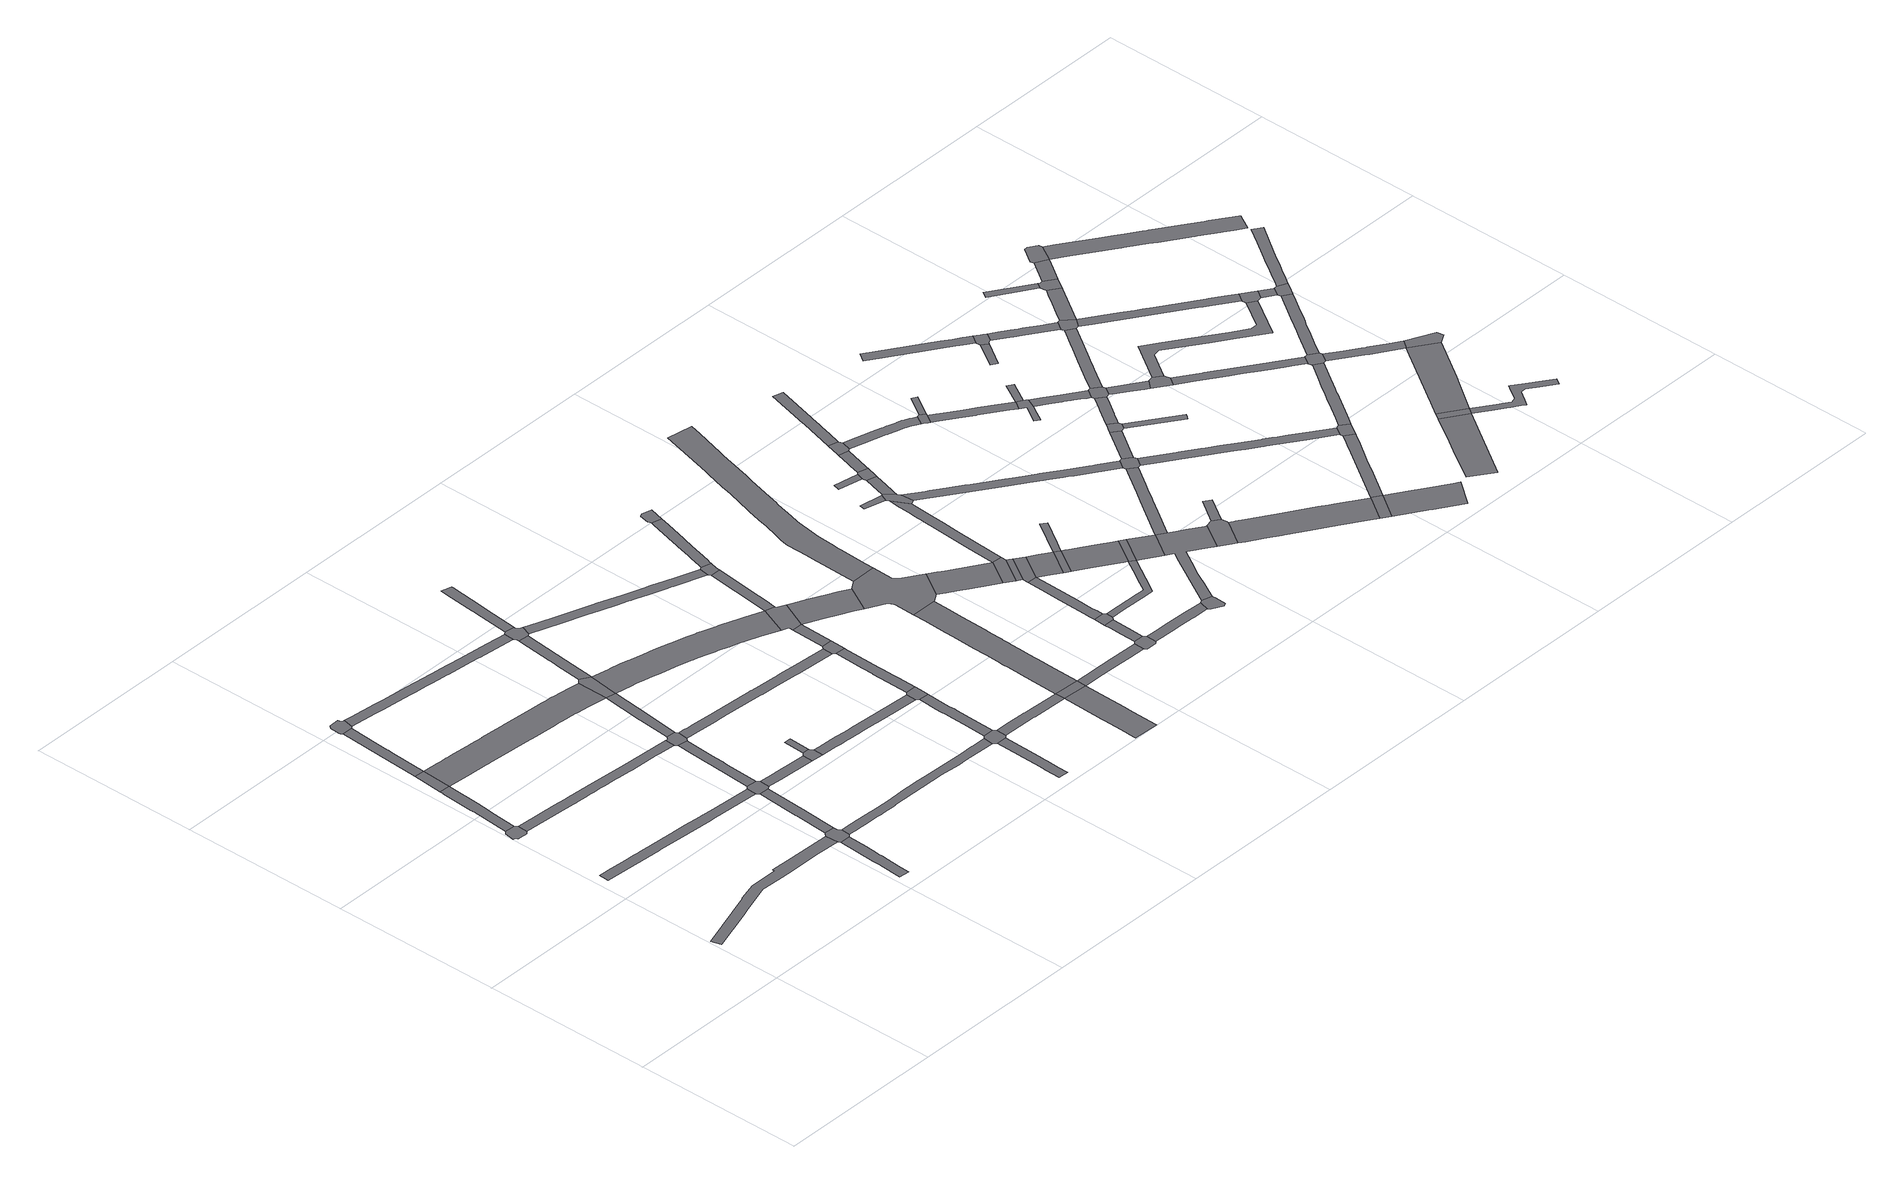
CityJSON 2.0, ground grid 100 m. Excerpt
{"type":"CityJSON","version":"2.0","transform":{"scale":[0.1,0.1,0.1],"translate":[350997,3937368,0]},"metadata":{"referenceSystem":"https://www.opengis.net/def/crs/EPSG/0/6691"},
"CityObjects":{
"road1":{"type":"Road","geometry":[{"type":"MultiSurface","lod":"1","boundaries":[[[0,1,2,3,4,5,6,7,8,9]]]}]},
"road2":{"type":"Road","attributes":{"RoadStructureAttribute.sectionType":"1"},"geometry":[{"type":"MultiSurface","lod":"1","boundaries":[[[10,11,12,13,14,15,16,17,18,19,20,21,22,23,24,25,26,27,28,29,30,31,32,33]]]}]},
"road3":{"type":"Road","attributes":{"RoadStructureAttribute.sectionType":"1"},"geometry":[{"type":"MultiSurface","lod":"1","boundaries":[[[34,35,36,37,38,39,40,41,42,43,44,0,9]]]}]},
"road4":{"type":"Road","geometry":[{"type":"MultiSurface","lod":"1","boundaries":[[[38,37,45,46]]]}]},
"road5":{"type":"Road","attributes":{"RoadStructureAttribute.sectionType":"1"},"geometry":[{"type":"MultiSurface","lod":"1","boundaries":[[[47,48,49,50,51,52,53,54,55,56,57,58,59,60,61,62,63,64,65,66,67,68,69,70,71,72,73]]]}]},
"road6":{"type":"Road","attributes":{"RoadStructureAttribute.sectionType":"1"},"geometry":[{"type":"MultiSurface","lod":"1","boundaries":[[[74,75,76,77,78,79,80,46,45]]]}]},
"road7":{"type":"Road","geometry":[{"type":"MultiSurface","lod":"1","boundaries":[[[81,82,83,84,79,78,85,86,87,88,89]]]}]},
"road8":{"type":"Road","attributes":{"RoadStructureAttribute.sectionType":"1"},"geometry":[{"type":"MultiSurface","lod":"1","boundaries":[[[90,91,92,93,94,95,8,7,96,97,98,99,100,101,102,103,104,105,106,107,108,109,110,111,112,113]]]}]},
"road9":{"type":"Road","attributes":{"RoadStructureAttribute.sectionType":"1"},"geometry":[{"type":"MultiSurface","lod":"1","boundaries":[[[114,115,116,117,118,119,120,121,122,123,124,125,126,127,128]]]}]},
"road10":{"type":"Road","geometry":[{"type":"MultiSurface","lod":"1","boundaries":[[[32,128,127,129,130,131,132,133,33]]]}]},
"road11":{"type":"Road","attributes":{"RoadStructureAttribute.sectionType":"1"},"geometry":[{"type":"MultiSurface","lod":"1","boundaries":[[[132,134,135,136,137,138,139,140,141,142,133]]]}]},
"road12":{"type":"Road","geometry":[{"type":"MultiSurface","lod":"1","boundaries":[[[72,139,138,143,144,145,146,73]]]}]},
"road13":{"type":"Road","attributes":{"RoadStructureAttribute.sectionType":"1"},"geometry":[{"type":"MultiSurface","lod":"1","boundaries":[[[147,148,149,150,146,145,151,152,153,154,155,156,157,158,159,160]]]}]},
"road14":{"type":"Road","attributes":{"RoadStructureAttribute.sectionType":"1"},"geometry":[{"type":"MultiSurface","lod":"1","boundaries":[[[161,162,163,164,165,166,167,168,169,170,171,86,85,172,173,174,175,176,177,178,179,180,181,182,183,184,185,186]]]}]},
"road15":{"type":"Road","attributes":{"RoadStructureAttribute.sectionType":"1"},"geometry":[{"type":"MultiSurface","lod":"1","boundaries":[[[143,187,188,189,190,191,192,193,144]]]}]},
"road16":{"type":"Road","geometry":[{"type":"MultiSurface","lod":"1","boundaries":[[[112,194,160,159,195,196,197,198,199,113]]]}]},
"road17":{"type":"Road","attributes":{"RoadStructureAttribute.sectionType":"1"},"geometry":[{"type":"MultiSurface","lod":"1","boundaries":[[[37,200,201,202,203,204,205,206,207,208,209,210,211,212,213,214,215,216,217,218,198,197,219,220,221,222,223,224,225,226,227,228,229,230,231,232,233,234,235,236,237,238,239,240,241,242,243,244,245,246,247,248,249,250,251,252,253,254,255,256,257,258,259,260,261,262,263,264,265,266,267,221,216,268,269,270,271,272,273,274,275,276,277,278,279,280,281,282,283,284,285,286,287,288,289,290,291,45]]]}]},
"road18":{"type":"Road","attributes":{"RoadStructureAttribute.sectionType":"1"},"geometry":[{"type":"MultiSurface","lod":"1","boundaries":[[[129,292,293,294,295,296,297,298,299,300,301,302,303,304,305,306,307,308,309,310,311,312,313,314,315,316,317,318,319,320,321,322,323,324,325,130]]]}]},
"road19":{"type":"Road","geometry":[{"type":"MultiSurface","lod":"1","boundaries":[[[190,189,326,327,328,329,330]]]}]},
"road20":{"type":"Road","geometry":[{"type":"MultiSurface","lod":"1","boundaries":[[[329,331,332,330]]]}]},
"road21":{"type":"Road","geometry":[{"type":"MultiSurface","lod":"1","boundaries":[[[221,267,333,268,216]]]}]},
"road22":{"type":"Road","attributes":{"RoadStructureAttribute.sectionType":"1"},"geometry":[{"type":"MultiSurface","lod":"1","boundaries":[[[267,334,335,336,337,338,339,340,341,342,343,333]]]}]},
"road23":{"type":"Road","geometry":[{"type":"MultiSurface","lod":"1","boundaries":[[[161,186,344,345,336,335,346,347,348,349,350,351]]]}]},
"road24":{"type":"Road","attributes":{"RoadStructureAttribute.sectionType":"1"},"geometry":[{"type":"MultiSurface","lod":"1","boundaries":[[[327,352,353,354,355,356,357,358,359,360,361,362,363,364,365,366,367,368,369,370,371,372,373,328]]]}]},
"road25":{"type":"Road","attributes":{"RoadStructureAttribute.sectionType":"1"},"geometry":[{"type":"MultiSurface","lod":"1","boundaries":[[[374,375,376,377,378,379,380,381,382,383,384,385,386,196,195,387,388,389,390,391,392,393,394,395,396,397,398,399,400,401]]]}]},
"road26":{"type":"Road","attributes":{"RoadStructureAttribute.sectionType":"1"},"geometry":[{"type":"MultiSurface","lod":"1","boundaries":[[[350,402,403,404,405,406,407,408,409,410,411,412,351]]]}]},
"road27":{"type":"Road","attributes":{"RoadStructureAttribute.sectionType":"1"},"geometry":[{"type":"MultiSurface","lod":"1","boundaries":[[[413,414,415,416,417,418,419,420,421,422,423]]]}]},
"road28":{"type":"Road","geometry":[{"type":"MultiSurface","lod":"1","boundaries":[[[424,425,426,308,307,419,418,427]]]}]},
"road29":{"type":"Road","attributes":{"RoadStructureAttribute.sectionType":"1"},"geometry":[{"type":"MultiSurface","lod":"1","boundaries":[[[428,429,430,431,432,426,425,433,434,435,436,437,438]]]}]},
"road30":{"type":"Road","geometry":[{"type":"MultiSurface","lod":"1","boundaries":[[[437,439,440,441,442,443,367,366,438]]]}]},
"road31":{"type":"Road","attributes":{"RoadStructureAttribute.sectionType":"1"},"geometry":[{"type":"MultiSurface","lod":"1","boundaries":[[[444,445,446,447,448,449,450,451,452,453,454,455,347,346,456,457,458,459,460,461,462,463,464,465,466,467,468,469,470]]]}]},
"road32":{"type":"Road","attributes":{"RoadStructureAttribute.sectionType":"1"},"geometry":[{"type":"MultiSurface","lod":"1","boundaries":[[[471,472,473,474,424,427,475,476,477,478,479,480,481,482,483,484,485,486,487,488,489,490,491,492,493,478,494]]]}]},
"road33":{"type":"Road","attributes":{"RoadStructureAttribute.sectionType":"1"},"geometry":[{"type":"MultiSurface","lod":"1","boundaries":[[[495,496,497,498,499,443,442,500,501,502,503,504,505,506,507]]]}]},
"road34":{"type":"Road","geometry":[{"type":"MultiSurface","lod":"1","boundaries":[[[400,507,506,508,509,401]]]}]},
"road35":{"type":"Road","geometry":[{"type":"MultiSurface","lod":"1","boundaries":[[[244,510,511,512,513,514,515,516,245]]]}]},
"road36":{"type":"Road","geometry":[{"type":"MultiSurface","lod":"1","boundaries":[[[494,478,493,517]]]}]},
"road37":{"type":"Road","attributes":{"RoadStructureAttribute.sectionType":"1"},"geometry":[{"type":"MultiSurface","lod":"1","boundaries":[[[518,519,520,521,522,245,516,523,524,525,526,527,528,529,530]]]}]},
"road38":{"type":"Road","attributes":{"RoadStructureAttribute.sectionType":"1"},"geometry":[{"type":"MultiSurface","lod":"1","boundaries":[[[508,513,531,532,533,534,535,536,537,538,539,540,541,514,513,512,509]]]}]},
"road39":{"type":"Road","attributes":{"RoadStructureAttribute.sectionType":"1"},"geometry":[{"type":"MultiSurface","lod":"1","boundaries":[[[542,543,544,545,546,547,548,549,550,551,552,553,554,555,556,557,558,559,560,561,562,563,564,565,566,567,568,569,570,571,572,494,517]]]}]},
"road40":{"type":"Road","geometry":[{"type":"MultiSurface","lod":"1","boundaries":[[[529,573,574,575,576,470,469,530]]]}]},
"road41":{"type":"Road","attributes":{"RoadStructureAttribute.sectionType":"1"},"geometry":[{"type":"MultiSurface","lod":"1","boundaries":[[[493,577,578,579,580,581,582,583,584,585,586,587,588,589,590,517]]]}]},
"road42":{"type":"Road","attributes":{"RoadStructureAttribute.sectionType":"1"},"geometry":[{"type":"MultiSurface","lod":"1","boundaries":[[[575,591,592,593,594,595,596,597,598,599,600,601,602,603,604,605,606,607,608,609,576]]]}]},
"road43":{"type":"Road","geometry":[{"type":"MultiSurface","lod":"1","boundaries":[[[610,611,612,613,614,536,535,615,616,617,618,558,557,619]]]}]},
"road44":{"type":"Road","geometry":[{"type":"MultiSurface","lod":"1","boundaries":[[[620,621,622,623,602,601,624]]]}]},
"road45":{"type":"Road","geometry":[{"type":"MultiSurface","lod":"1","boundaries":[[[625,626,627,628,585,584,629,630]]]}]},
"road46":{"type":"Road","attributes":{"RoadStructureAttribute.sectionType":"1"},"geometry":[{"type":"MultiSurface","lod":"1","boundaries":[[[631,632,633,634,635,636,637,628,627]]]}]},
"road47":{"type":"Road","geometry":[{"type":"MultiSurface","lod":"1","boundaries":[[[634,638,639,640,641,635]]]}]},
"road48":{"type":"Road","attributes":{"RoadStructureAttribute.sectionType":"1"},"geometry":[{"type":"MultiSurface","lod":"1","boundaries":[[[642,643,644,645,646,647,648,649,650,651,652,610,619]]]}]},
"road49":{"type":"Road","attributes":{"RoadStructureAttribute.sectionType":"1"},"geometry":[{"type":"MultiSurface","lod":"1","boundaries":[[[653,654,655,656,657,626,625,658,659,660,661,662,663]]]}]},
"road50":{"type":"Road","geometry":[{"type":"MultiSurface","lod":"1","boundaries":[[[647,664,665,666,648]]]}]},
"road51":{"type":"Road","attributes":{"RoadStructureAttribute.sectionType":"1"},"geometry":[{"type":"MultiSurface","lod":"1","boundaries":[[[664,667,668,665]]]}]},
"road52":{"type":"Road","attributes":{"RoadStructureAttribute.sectionType":"1"},"geometry":[{"type":"MultiSurface","lod":"1","boundaries":[[[669,670,671,672,673,674,675,676,677,678,679,680,681,682,683,684,614,613,685,686,687,688,689,690,691,692,693,694,695,696,697,698,699,700,701,702,703,704,705,706,707,708,709,710,711,712]]]}]},
"road53":{"type":"Road","attributes":{"RoadStructureAttribute.sectionType":"1"},"geometry":[{"type":"MultiSurface","lod":"1","boundaries":[[[713,714,715,716,717,718,719,720,721,722,723,724,725,726,727,728,641,640,729,730,731,732,733,718,734,735,736]]]}]},
"road54":{"type":"Road","geometry":[{"type":"MultiSurface","lod":"1","boundaries":[[[718,717,668,667,719]]]}]},
"road55":{"type":"Road","attributes":{"RoadStructureAttribute.sectionType":"1"},"geometry":[{"type":"MultiSurface","lod":"1","boundaries":[[[737,738,739,740,741,742,639,638,743,744,745,746,747,748]]]}]},
"road56":{"type":"Road","geometry":[{"type":"MultiSurface","lod":"1","boundaries":[[[749,750,653,663,751,752,753,754]]]}]},
"road57":{"type":"Road","geometry":[{"type":"MultiSurface","lod":"1","boundaries":[[[735,755,756,757,736]]]}]},
"road58":{"type":"Road","attributes":{"RoadStructureAttribute.sectionType":"1"},"geometry":[{"type":"MultiSurface","lod":"1","boundaries":[[[666,758,759,760,761,762,763,764,765,766,767,768,769,770,771,772,773,774,648]]]}]},
"road59":{"type":"Road","attributes":{"RoadStructureAttribute.sectionType":"1"},"geometry":[{"type":"MultiSurface","lod":"1","boundaries":[[[775,776,777,778,779]]]}]},
"road60":{"type":"Road","attributes":{"RoadStructureAttribute.sectionType":"1"},"geometry":[{"type":"MultiSurface","lod":"1","boundaries":[[[780,781,782,783,784,785,757,756,786,787,788,789,737,790]]]}]},
"road61":{"type":"Road","geometry":[{"type":"MultiSurface","lod":"1","boundaries":[[[791,792,793,794,775,779,795,763,762]]]}]},
"road62":{"type":"Road","attributes":{"RoadStructureAttribute.sectionType":"1"},"geometry":[{"type":"MultiSurface","lod":"1","boundaries":[[[796,797,798,799]]]}]},
"road63":{"type":"Road","attributes":{"RoadStructureAttribute.sectionType":"1"},"geometry":[{"type":"MultiSurface","lod":"1","boundaries":[[[757,800,801,802,736]]]}]},
"road64":{"type":"Road","attributes":{"RoadStructureAttribute.sectionType":"1"},"geometry":[{"type":"MultiSurface","lod":"1","boundaries":[[[793,803,804,805,806,807,808,809,794]]]}]},
"road65":{"type":"Road","geometry":[{"type":"MultiSurface","lod":"1","boundaries":[[[737,748,810,790]]]}]},
"road66":{"type":"Road","geometry":[{"type":"MultiSurface","lod":"1","boundaries":[[[796,799,811,807,806,812,813,814,815]]]}]},
"road67":{"type":"Road","attributes":{"RoadStructureAttribute.sectionType":"1"},"geometry":[{"type":"MultiSurface","lod":"1","boundaries":[[[816,810,748,817]]]}]},
"road68":{"type":"Road","geometry":[{"type":"MultiSurface","lod":"1","boundaries":[[[818,819,820,821,822,816,817,823,824,825,826,750,749,827,828,829,830,831,832,833,834,835,836]]]}]},
"road69":{"type":"Road","attributes":{"RoadStructureAttribute.sectionType":"1"},"geometry":[{"type":"MultiSurface","lod":"1","boundaries":[[[814,837,838,839,840,841,815]]]}]},
"road70":{"type":"Road","geometry":[{"type":"MultiSurface","lod":"1","boundaries":[[[842,843,844,845,839,838,846,847]]]}]},
"road71":{"type":"Road","attributes":{"RoadStructureAttribute.sectionType":"1"},"geometry":[{"type":"MultiSurface","lod":"1","boundaries":[[[848,849,850,851,852,853,854,855,856,857,858,859,860,861,862,863,864,865,866,792,791,867,868,869,870,871,872,873,874,875,876]]]}]},
"road72":{"type":"Road","geometry":[{"type":"MultiSurface","lod":"1","boundaries":[[[877,878,879,880,881,882,818,836]]]}]},
"road73":{"type":"Road","attributes":{"RoadStructureAttribute.sectionType":"1"},"geometry":[{"type":"MultiSurface","lod":"1","boundaries":[[[883,884,885,886,887,888,889,890,891,892,843,842]]]}]},
"road74":{"type":"Road","attributes":{"RoadStructureAttribute.sectionType":"1"},"geometry":[{"type":"MultiSurface","lod":"1","boundaries":[[[846,893,894,895,896,897,898,899,900,901,902,903,904,905,906,907,908,909,910,911,912,913,914,915,916,917,847]]]}]},
"road75":{"type":"Road","attributes":{"RoadStructureAttribute.sectionType":"1"},"geometry":[{"type":"MultiSurface","lod":"1","boundaries":[[[822,918,919,920,921,922,923,924,925,926,927,928,929,930,816]]]}]},
"road76":{"type":"Road","attributes":{"RoadStructureAttribute.sectionType":"1"},"geometry":[{"type":"MultiSurface","lod":"1","boundaries":[[[881,931,932,882]]]}]},
"road77":{"type":"Road","geometry":[{"type":"MultiSurface","lod":"1","boundaries":[[[933,905,904,934,935,936,937,938]]]}]},
"road78":{"type":"Road","attributes":{"RoadStructureAttribute.sectionType":"1"},"geometry":[{"type":"MultiSurface","lod":"1","boundaries":[[[939,940,941,942,943,944,945,946,947,948,879,878,949,950,951,952,953,954,955,956,957,958]]]}]},
"road79":{"type":"Road","attributes":{"RoadStructureAttribute.sectionType":"1"},"geometry":[{"type":"MultiSurface","lod":"1","boundaries":[[[959,960,961,962,933,938]]]}]},
"road80":{"type":"Road","geometry":[{"type":"MultiSurface","lod":"1","boundaries":[[[963,964,848,876,924,923,965,966]]]}]},
"road81":{"type":"Road","attributes":{"RoadStructureAttribute.sectionType":"1"},"geometry":[{"type":"MultiSurface","lod":"1","boundaries":[[[967,968,969,970,971,972,973,974,937,936,975,976,977,978,979,980,981,982]]]}]},
"road82":{"type":"Road","attributes":{"RoadStructureAttribute.sectionType":"1"},"geometry":[{"type":"MultiSurface","lod":"1","boundaries":[[[963,983,984,985,964]]]}]},
"road83":{"type":"Road","geometry":[{"type":"MultiSurface","lod":"1","boundaries":[[[986,987,939,958,988]]]}]},
"road84":{"type":"Road","geometry":[{"type":"MultiSurface","lod":"1","boundaries":[[[989,990,982,981,991,992,993,994,995,996,997]]]}]},
"road85":{"type":"Road","geometry":[{"type":"MultiSurface","lod":"1","boundaries":[[[998,999,1000,1001,1002,1003,985,984]]]}]},
"road86":{"type":"Road","attributes":{"RoadStructureAttribute.sectionType":"1"},"geometry":[{"type":"MultiSurface","lod":"1","boundaries":[[[1004,1005,982,990]]]}]},
"road87":{"type":"Road","attributes":{"RoadStructureAttribute.sectionType":"1"},"geometry":[{"type":"MultiSurface","lod":"1","boundaries":[[[1006,1007,1008,1009,1010,1011,1012,1013,986,988]]]}]},
"road88":{"type":"Road","attributes":{"RoadStructureAttribute.sectionType":"1"},"geometry":[{"type":"MultiSurface","lod":"1","boundaries":[[[996,1014,1015,1016,1017,1018,1019,1020,1021,1022,1023,1024,1025,1026,1027,1028,997]]]}]},
"road89":{"type":"Road","attributes":{"RoadStructureAttribute.sectionType":"1"},"geometry":[{"type":"MultiSurface","lod":"1","boundaries":[[[1029,1030,1031,1032,1001,1000,1033,1034,1035,1036,1037]]]}]},
"road90":{"type":"Road","attributes":{"RoadStructureAttribute.sectionType":"1"},"geometry":[{"type":"MultiSurface","lod":"1","boundaries":[[[965,1038,1039,1040,1041,1042,1043,1044,1045,1046,1047,1048,1049,1050,1051,1052,1053,1054,1055,1056,1057,1058,1059,1060,1061,1062,1063,1064,1065,1066,1067,966]]]}]},
"road91":{"type":"Road","attributes":{"RoadStructureAttribute.sectionType":"1"},"geometry":[{"type":"MultiSurface","lod":"1","boundaries":[[[1068,1069,1070,999,998]]]}]},
"road92":{"type":"Road","attributes":{"RoadStructureAttribute.sectionType":"1"},"geometry":[{"type":"MultiSurface","lod":"1","boundaries":[[[1071,1072,1073,1074,1075,1076,1077,1078,1079,1080,1081,1082,1083,1084,1085,1086]]]}]},
"road93":{"type":"Road","attributes":{"RoadStructureAttribute.sectionType":"1"},"geometry":[{"type":"MultiSurface","lod":"1","boundaries":[[[1087,1088,1089,1090,1091,1092,1093,987,986,1094,1095,1096,1097,1098,1099,1100,1101,1102,1103,1104]]]}]},
"road94":{"type":"Road","geometry":[{"type":"MultiSurface","lod":"1","boundaries":[[[1025,1024,1029,1037,1105,1106,1107,1108]]]}]},
"road95":{"type":"Road","attributes":{"RoadStructureAttribute.sectionType":"1"},"geometry":[{"type":"MultiSurface","lod":"1","boundaries":[[[1109,1110,1111,1112]]]}]},
"road96":{"type":"Road","attributes":{"RoadStructureAttribute.sectionType":"1"},"geometry":[{"type":"MultiSurface","lod":"1","boundaries":[[[1105,1113,1114,1115,1116,1117,1106]]]}]},
"road97":{"type":"Road","geometry":[{"type":"MultiSurface","lod":"1","boundaries":[[[1118,1119,1120,1121,1122,1079,1078,1109,1112]]]}]},
"road98":{"type":"Road","geometry":[{"type":"MultiSurface","lod":"1","boundaries":[[[1123,1124,1117,1116,1125,1126]]]}]},
"road99":{"type":"Road","attributes":{"RoadStructureAttribute.sectionType":"1"},"geometry":[{"type":"MultiSurface","lod":"1","boundaries":[[[1107,1127,1128,1129,1130,1131,1132,1133,1134,1135,1136,1137,1108]]]}]},
"road100":{"type":"Road","geometry":[{"type":"MultiSurface","lod":"1","boundaries":[[[1103,1138,1139,1140,1053,1052,1104]]]}]},
"road101":{"type":"Road","attributes":{"RoadStructureAttribute.sectionType":"1"},"geometry":[{"type":"MultiSurface","lod":"1","boundaries":[[[1141,1142,1143,1144,1145,1146,1147,1148,1149,1150,1151,1120,1119]]]}]},
"road102":{"type":"Road","geometry":[{"type":"MultiSurface","lod":"1","boundaries":[[[1132,1152,1153,1154,1155,1146,1145,1133]]]}]},
"road103":{"type":"Road","attributes":{"RoadStructureAttribute.sectionType":"1"},"geometry":[{"type":"MultiSurface","lod":"1","boundaries":[[[1125,1156,1157,1158,1159,1160,1161,1162,1163,1164,1165,1166,1167,1168,1169,1170,1171,1172,1173,1174,1126]]]}]},
"road104":{"type":"Road","attributes":{"RoadStructureAttribute.sectionType":"1"},"geometry":[{"type":"MultiSurface","lod":"1","boundaries":[[[1175,1176,1177,1178,1179,1180,1181,1182,1183,1184,1185,1186,1187,1188,1189,1190,1140,1139]]]}]},
"road105":{"type":"Road","geometry":[{"type":"MultiSurface","lod":"1","boundaries":[[[1191,1192,1193,1194]]]}]},
"road106":{"type":"Road","attributes":{"RoadStructureAttribute.sectionType":"1"},"geometry":[{"type":"MultiSurface","lod":"1","boundaries":[[[1195,1196,1197,1198,1199,1200,1201,1202,1154,1153]]]}]},
"road107":{"type":"Road","attributes":{"RoadStructureAttribute.sectionType":"1"},"geometry":[{"type":"MultiSurface","lod":"1","boundaries":[[[1203,1204,1205,1206,1207]]]}]},
"road108":{"type":"Road","attributes":{"function":"3","RoadStructureAttribute.sectionType":"1"},"geometry":[{"type":"MultiSurface","lod":"1","boundaries":[[[1191,1194,1208,1209,1210,1211,1212,1213,1191,1214,1215,1216,1217,1218,1219,1220,1221,1222,1223,1224,1225,1226,1227,1228,1229,1230,1231,1232,1233,1192]]]}]},
"road109":{"type":"Road","attributes":{"RoadStructureAttribute.sectionType":"1"},"geometry":[{"type":"MultiSurface","lod":"1","boundaries":[[[1123,1234,1235,1236,1237,1238,1239,1240,1241,1242,1243,1244,1245,1246,1247,1248,1249,1124]]]}]},
"road110":{"type":"Road","geometry":[{"type":"MultiSurface","lod":"1","boundaries":[[[1250,1166,1165,1251,1252,1184,1183,1253,1254,1255]]]}]},
"road111":{"type":"Road","geometry":[{"type":"MultiSurface","lod":"1","boundaries":[[[1256,1207,1206,1197,1196,1257,1258]]]}]},
"road112":{"type":"Road","attributes":{"RoadStructureAttribute.sectionType":"1"},"geometry":[{"type":"MultiSurface","lod":"1","boundaries":[[[1259,1260,1261,1262,1263,1264,1265,1266,1267,1153,1152,1268,1269,1270,1271,1272,1273,1274,1275,1276]]]}]},
"road113":{"type":"Road","attributes":{"function":"3","RoadStructureAttribute.sectionType":"1"},"geometry":[{"type":"MultiSurface","lod":"1","boundaries":[[[1277,1278,1279,1280,1281,1282,1283,1284,1285,1286,1193,1192]]]}]},
"road114":{"type":"Road","attributes":{"RoadStructureAttribute.sectionType":"1"},"geometry":[{"type":"MultiSurface","lod":"1","boundaries":[[[1287,1258,1257,1288,1289]]]}]},
"road115":{"type":"Road","attributes":{"RoadStructureAttribute.sectionType":"1"},"geometry":[{"type":"MultiSurface","lod":"1","boundaries":[[[1290,1291,1292,1293,1294,1295,1254,1253,1296,1297,1298,1281,1299]]]}]},
"road116":{"type":"Road","geometry":[{"type":"MultiSurface","lod":"1","boundaries":[[[1300,1301,1287,1289,1302,1303,1304,1305]]]}]},
"road117":{"type":"Road","attributes":{"RoadStructureAttribute.sectionType":"1"},"geometry":[{"type":"MultiSurface","lod":"1","boundaries":[[[1306,1307,1308,1309,1310,1311,1312,1313,1314,1315,1316,1317,1318,1319,1320,1321,1250,1255]]]}]},
"road118":{"type":"Road","geometry":[{"type":"MultiSurface","lod":"1","boundaries":[[[1275,1243,1242,1322,1323,1276]]]}]},
"road119":{"type":"Road","geometry":[{"type":"MultiSurface","lod":"1","boundaries":[[[1281,1280,1324,1325,1299]]]}]},
"road120":{"type":"Road","attributes":{"RoadStructureAttribute.sectionType":"1"},"geometry":[{"type":"MultiSurface","lod":"1","boundaries":[[[1326,1323,1322,1327]]]}]},
"road121":{"type":"Road","geometry":[{"type":"MultiSurface","lod":"1","boundaries":[[[1317,1316,1328,1329,1330,1331,1326,1327]]]}]},
"road122":{"type":"Road","attributes":{"RoadStructureAttribute.sectionType":"1"},"geometry":[{"type":"MultiSurface","lod":"1","boundaries":[[[1332,1333,1334,1335,1336,1337,1338,1339,1340,1341,1342,1343,1344,1345,1346,1347,1302,1289,1348,1349,1350,1351,1352,1353,1354,1355,1356,1357,1358,1359,1360,1361,1362,1363,1364,1365]]]}]},
"road123":{"type":"Road","attributes":{"RoadStructureAttribute.sectionType":"1"},"geometry":[{"type":"MultiSurface","lod":"1","boundaries":[[[1366,1367,1368,1369,1370,1371,1372,1373,1374,1331,1330,1375,1376,1377,1378,1379,1380,1381,1382,1383]]]}]}
},
"vertices":[
[32,1820,0],[16,1807,0],[7,1748,0],[13,1747,0],[18,1747,0],[26,1732,0],[86,1728,0],[101,1742,0],[105,1802,0],[92,1817,0],
[778,615,0],[683,618,0],[669,618,0],[668,603,0],[604,605,0],[601,605,0],[506,605,0],[392,573,0],[378,566,0],[366,562,0],[268,530,0],[13,447,0],[32,390,0],[286,472,0],[324,485,0],[353,494,0],[483,536,0],[510,545,0],[622,542,0],[721,540,0],[765,539,0],[922,538,0],[1055,532,0],[1050,606,0],
[104,1956,0],[111,2040,0],[113,2061,0],[128,2279,0],[65,2283,0],[63,2263,0],[63,2262,0],[50,2068,0],[49,2058,0],[49,2055,0],[49,2045,0],
[139,2459,0],[80,2463,0],
[1087,1163,0],[876,1175,0],[785,1181,0],[781,1182,0],[761,1183,0],[661,1191,0],[592,1194,0],[563,1196,0],[557,1196,0],[539,1197,0],[520,1198,0],[513,1199,0],[419,1205,0],[348,1209,0],[326,1211,0],[305,1212,0],[241,1216,0],[145,1222,0],[66,1227,0],[60,1167,0],[419,1145,0],[427,1144,0],[556,1136,0],[777,1121,0],[790,1121,0],[1090,1103,0],[1092,1163,0],
[153,2672,0],[156,2712,0],[156,2713,0],[160,2783,0],[172,2963,0],[111,2967,0],[96,2717,0],
[117,3056,0],[102,3042,0],[98,2982,0],[103,2976,0],[187,2976,0],[197,3035,0],[190,3036,0],[177,3052,0],[177,3061,0],
[820,1753,0],[622,1767,0],[455,1779,0],[427,1781,0],[359,1785,0],[135,1800,0],[334,1726,0],[423,1720,0],[444,1719,0],[448,1719,0],[525,1714,0],[545,1713,0],[567,1712,0],[617,1709,0],[641,1707,0],[725,1703,0],[744,1701,0],[761,1700,0],[815,1694,0],[836,1694,0],[1002,1686,0],[1024,1684,0],[1125,1674,0],[1128,1733,0],
[1052,292,0],[1051,254,0],[1051,243,0],[1041,107,0],[1101,103,0],[1105,176,0],[1106,187,0],[1108,220,0],[1113,289,0],[1114,311,0],[1114,315,0],[1114,326,0],[1120,401,0],[1126,516,0],[1066,516,0],
[1141,530,0],[1146,586,0],[1131,606,0],[1133,625,0],[1073,629,0],
[1146,831,0],[1146,833,0],[1147,841,0],[1148,888,0],[1162,1085,0],[1102,1086,0],[1089,889,0],[1086,835,0],[1086,833,0],
[1179,1096,0],[1181,1156,0],[1167,1171,0],[1107,1176,0],
[1133,1580,0],[1126,1483,0],[1122,1419,0],[1122,1418,0],[1174,1293,0],[1178,1364,0],[1180,1382,0],[1182,1401,0],[1183,1414,0],[1183,1415,0],[1185,1478,0],[1192,1564,0],[1198,1653,0],[1138,1659,0],
[1264,2921,0],[1215,2926,0],[1147,2934,0],[968,2953,0],[829,2968,0],[819,2969,0],[725,2979,0],[614,2991,0],[456,3008,0],[403,3013,0],[243,3031,0],[346,2959,0],[397,2953,0],[494,2943,0],[582,2934,0],[608,2931,0],[684,2923,0],[719,2919,0],[799,2910,0],[820,2908,0],[832,2906,0],[952,2894,0],[1019,2887,0],[1037,2885,0],[1042,2884,0],[1260,2861,0],
[1203,1095,0],[1264,1091,0],[1480,1078,0],[1484,1138,0],[1412,1142,0],[1317,1148,0],[1254,1152,0],
[1133,1665,0],[1212,1668,0],[1220,1728,0],[1208,1744,0],[1156,1749,0],[1143,1733,0],
[257,2270,0],[384,2261,0],[398,2260,0],[426,2258,0],[504,2253,0],[661,2242,0],[692,2240,0],[705,2239,0],[861,2228,0],[886,2227,0],[898,2226,0],[912,2225,0],[995,2218,0],[1019,2215,0],[1083,2208,0],[1135,2201,0],[1201,2192,0],[1172,1945,0],[1171,1938,0],[1231,1929,0],[1232,1938,0],[1260,2183,0],[1360,2165,0],[1367,2164,0],[1388,2160,0],[1439,2149,0],[1488,2138,0],[1519,2131,0],[1534,2128,0],[1614,2109,0],[1620,2108,0],[1722,2082,0],[1725,2081,0],[1730,2080,0],[1744,2076,0],[1752,2074,0],[1816,2056,0],[1847,2045,0],[1865,2040,0],[1925,2020,0],[1927,2020,0],[1983,2002,0],[2009,1994,0],[2099,1960,0],[2201,1920,0],[2267,2089,0],[2156,2131,0],[2134,2139,0],[2040,2172,0],[2024,2178,0],[2012,2182,0],[1957,2200,0],[1904,2217,0],[1896,2219,0],[1854,2231,0],[1773,2254,0],[1768,2255,0],[1752,2260,0],[1677,2280,0],[1661,2283,0],[1595,2298,0],[1525,2315,0],[1509,2318,0],[1508,2318,0],[1457,2329,0],[1403,2340,0],[1388,2343,0],[1283,2362,0],[1200,2374,0],[1137,2383,0],[1043,2394,0],[1021,2397,0],[984,2400,0],[957,2402,0],[899,2406,0],[753,2416,0],[705,2420,0],[676,2422,0],[644,2424,0],[542,2431,0],[540,2431,0],[465,2436,0],[455,2436,0],[451,2437,0],[438,2438,0],[328,2446,0],[314,2447,0],[297,2448,0],[253,2451,0],[233,2452,0],[217,2453,0],[175,2456,0],
[1200,528,0],[1205,528,0],[1280,526,0],[1348,525,0],[1356,525,0],[1374,524,0],[1396,524,0],[1471,522,0],[1475,522,0],[1479,525,0],[1813,521,0],[1817,521,0],[1941,512,0],[1992,512,0],[2069,509,0],[2181,506,0],[2189,566,0],[2106,566,0],[2096,566,0],[2059,567,0],[1992,568,0],[1931,568,0],[1789,573,0],[1761,574,0],[1708,577,0],[1633,577,0],[1615,577,0],[1472,574,0],[1446,575,0],[1405,577,0],[1376,578,0],[1353,579,0],[1231,583,0],[1220,584,0],
[1506,1076,0],[1553,1073,0],[1556,1134,0],[1541,1154,0],[1501,1156,0],
[1546,1280,0],[1506,1281,0],
[1227,2397,0],
[1303,2553,0],[1331,2825,0],[1271,2831,0],[1269,2816,0],[1248,2611,0],[1247,2605,0],[1244,2565,0],[1243,2562,0],[1243,2556,0],[1230,2436,0],
[1271,2845,0],[1272,2845,0],[1348,2836,0],[1368,2892,0],[1352,2898,0],[1340,2914,0],[1341,2925,0],[1281,2932,0],
[1646,1068,0],[1686,1065,0],[1723,1063,0],[1743,1062,0],[1762,1061,0],[1820,1057,0],[1834,1057,0],[1841,1057,0],[1919,1052,0],[1938,1050,0],[1958,1049,0],[1998,1047,0],[2058,1043,0],[2182,1036,0],[2205,1035,0],[2207,1095,0],[1999,1108,0],[1823,1118,0],[1795,1119,0],[1689,1126,0],[1677,1126,0],[1593,1131,0],
[2006,1676,0],[1977,1678,0],[1919,1682,0],[1905,1683,0],[1733,1694,0],[1722,1695,0],[1695,1697,0],[1475,1711,0],[1474,1711,0],[1457,1712,0],[1311,1722,0],[1281,1724,0],[1259,1726,0],[1311,1662,0],[1415,1655,0],[1440,1653,0],[1471,1651,0],[1476,1651,0],[1697,1636,0],[1729,1634,0],[1737,1633,0],[1824,1626,0],[1912,1620,0],[1969,1616,0],[1996,1613,0],[2005,1612,0],[2220,1601,0],[2221,1662,0],
[1357,3078,0],[1358,3089,0],[1366,3166,0],[1388,3375,0],[1389,3383,0],[1330,3399,0],[1326,3361,0],[1309,3202,0],[1306,3173,0],[1306,3166,0],[1299,3102,0],
[2251,131,0],[2253,206,0],[2253,227,0],[2254,236,0],[2254,238,0],[2262,490,0],[2202,488,0],[2193,205,0],[2192,159,0],[2189,71,0],[2249,69,0],
[2278,564,0],[2264,579,0],[2204,580,0],[2277,504,0],
[2213,905,0],[2212,876,0],[2213,840,0],[2211,797,0],[2209,725,0],[2269,709,0],[2273,825,0],[2274,839,0],[2272,875,0],[2280,1020,0],[2220,1020,0],
[2281,1037,0],[2283,1055,0],[2283,1078,0],[2284,1107,0],[2222,1108,0],
[2219,2593,0],[2186,2604,0],[2129,2624,0],[2051,2652,0],[2017,2664,0],[1936,2692,0],[1903,2704,0],[1834,2728,0],[1758,2755,0],[1744,2760,0],[1552,2828,0],[1452,2863,0],[1530,2771,0],[1655,2728,0],[1725,2703,0],[1823,2668,0],[1882,2648,0],[1896,2643,0],[1908,2639,0],[1916,2635,0],[1986,2611,0],[2017,2600,0],[2091,2574,0],[2109,2568,0],[2122,2563,0],[2305,2499,0],[2315,2559,0],
[2493,558,0],[2481,559,0],[2480,559,0],[2374,562,0],[2480,499,0],[2481,499,0],[2490,498,0],[2703,492,0],[2695,236,0],[2695,228,0],[2695,223,0],[2692,105,0],[2689,21,0],[2689,7,0],[2838,2,0],[2839,17,0],[2840,81,0],[2843,159,0],[2843,163,0],[2844,223,0],[2847,297,0],[2849,348,0],[2852,482,0],[2703,551,0],
[2229,1406,0],[2228,1342,0],[2228,1338,0],[2227,1334,0],[2225,1241,0],[2286,1225,0],[2287,1253,0],[2288,1333,0],[2288,1353,0],[2293,1555,0],[2293,1563,0],[2294,1585,0],[2233,1587,0],
[2296,1674,0],[2236,1676,0],
[2240,1905,0],[2242,1905,0],[2241,1879,0],[2303,1878,0],[2375,2043,0],[2325,2065,0],[2326,2074,0],
[2854,542,0],
[2308,2423,0],[2301,2366,0],[2296,2324,0],[2290,2276,0],[2267,2093,0],[2329,2100,0],[2332,2121,0],[2341,2195,0],[2350,2269,0],[2352,2284,0],[2360,2349,0],[2376,2482,0],[2315,2482,0],
[2341,1861,0],[2415,1828,0],[2486,1794,0],[2561,1757,0],[2608,1732,0],[2692,1891,0],[2634,1921,0],[2559,1959,0],[2547,1964,0],[2487,1993,0],[2405,2030,0],
[2855,580,0],[2859,728,0],[2860,775,0],[2862,868,0],[2864,935,0],[2866,987,0],[2868,1015,0],[2868,1048,0],[2869,1054,0],[2869,1068,0],[2871,1125,0],[2872,1171,0],[2876,1288,0],[2877,1320,0],[2880,1416,0],[2882,1513,0],[2732,1517,0],[2730,1439,0],[2726,1301,0],[2725,1252,0],[2723,1179,0],[2720,1100,0],[2718,1038,0],[2717,1023,0],[2715,944,0],[2713,905,0],[2712,870,0],[2711,827,0],[2711,816,0],[2710,782,0],[2707,665,0],
[2379,2509,0],[2380,2513,0],[2391,2553,0],[2333,2568,0],
[2914,482,0],[2980,481,0],[3022,481,0],[3067,480,0],[3078,479,0],[3126,477,0],[3170,476,0],[3273,474,0],[3275,534,0],[3176,537,0],[3068,539,0],[3034,540,0],[2917,542,0],[2878,542,0],
[2395,2572,0],[2396,2574,0],[2410,2627,0],[2418,2654,0],[2436,2721,0],[2443,2746,0],[2448,2765,0],[2456,2792,0],[2491,2924,0],[2502,2962,0],[2507,2983,0],[2449,2999,0],[2444,2979,0],[2398,2810,0],[2390,2781,0],[2387,2770,0],[2362,2677,0],[2352,2641,0],[2350,2633,0],
[3028,1698,0],[2912,1770,0],[2890,1804,0],[2894,1926,0],[2744,1923,0],[2717,1674,0],[2732,1646,0],[2736,1638,0],[2733,1545,0],[2933,1545,0],
[2473,3085,0],[2454,3076,0],[2440,3017,0],[2443,3016,0],[2530,3070,0],
[3362,472,0],[3363,532,0],[3350,547,0],[3290,548,0],[3287,459,0],[3347,459,0],
[3353,650,0],[3354,711,0],[3357,743,0],[3357,749,0],[3295,750,0],[3294,714,0],[3292,635,0],
[3371,764,0],[3373,807,0],[3359,818,0],[3297,819,0],
[2977,1517,0],[3022,1488,0],[3077,1455,0],[3078,1454,0],[3165,1400,0],[3224,1363,0],[3320,1515,0],[3297,1529,0],[3112,1645,0],[3097,1655,0],[3077,1667,0],
[3751,520,0],[3733,521,0],[3638,524,0],[3492,529,0],[3445,530,0],[3407,471,0],[3477,469,0],[3551,467,0],[3626,464,0],[3638,464,0],[3733,461,0],
[3282,1326,0],[3378,1479,0],[3380,1512,0],
[3311,1308,0],[3407,1460,0],
[2967,3158,0],[2946,3079,0],[2939,3053,0],[2907,2938,0],[2888,2866,0],[2845,2710,0],[2841,2697,0],[2820,2618,0],[2813,2592,0],[2802,2552,0],[2779,2468,0],[2766,2421,0],[2757,2386,0],[2756,2369,0],[2753,2242,0],[2751,2202,0],[2895,1977,0],[2901,2145,0],[2902,2166,0],[2903,2198,0],[2910,2282,0],[2910,2284,0],[2911,2294,0],[2911,2295,0],[2919,2358,0],[2920,2361,0],[2926,2401,0],[2927,2410,0],[2936,2466,0],[2937,2471,0],[2939,2478,0],[2946,2510,0],[2949,2519,0],[2964,2574,0],[2980,2635,0],[2984,2650,0],[2999,2706,0],[3042,2866,0],[3055,2912,0],[3109,3109,0],[3117,3137,0],[3167,3319,0],[3185,3387,0],[3036,3413,0],
[3575,1354,0],[3521,1388,0],[3513,1393,0],[3510,1395,0],[3467,1422,0],[3371,1270,0],[3310,1271,0],[3307,1149,0],[3307,1148,0],[3307,1131,0],[3305,1060,0],[3304,1024,0],[3303,992,0],[3300,924,0],[3298,863,0],[3298,859,0],[3359,822,0],[3360,862,0],[3359,892,0],[3362,993,0],[3368,1190,0],[3430,1232,0],[3488,1196,0],[3584,1349,0],
[3772,1017,0],[3731,949,0],[3676,858,0],[3643,803,0],[3597,804,0],[3386,806,0],[3457,764,0],[3613,763,0],[3665,763,0],[3702,825,0],[3722,858,0],[3805,996,0],
[3827,512,0],[3768,530,0],[3748,448,0],[3808,415,0],[3826,425,0],[3832,492,0],
[3500,1188,0],[3522,1175,0],[3617,1327,0],
[3391,1684,0],[3400,1830,0],[3406,1916,0],[3412,2001,0],[3421,2140,0],[3368,2239,0],[3362,2172,0],[3361,2158,0],[3358,2104,0],[3355,2066,0],[3355,2061,0],[3350,1998,0],[3350,1996,0],[3350,1994,0],[3346,1919,0],[3331,1688,0],[3328,1648,0],
[3376,2298,0],[3241,2322,0],[3240,2320,0],[3235,2289,0],[3358,2257,0],
[3847,1183,0],[3792,1217,0],[3702,1274,0],[3690,1281,0],[3640,1313,0],[3636,1315,0],[3605,1123,0],[3685,1072,0],[3749,1031,0],[3752,1030,0],[3868,1169,0],
[3448,2154,0],[3440,2231,0],[3433,2250,0],[3385,2303,0],[3368,2240,0],
[3428,2504,0],[3282,2530,0],[3274,2493,0],[3415,2462,0],
[3655,1384,0],[3751,1532,0],[3717,1554,0],
[3441,2280,0],[3445,2293,0],[3470,2386,0],[3480,2424,0],[3422,2439,0],[3406,2380,0],[3405,2379,0],
[3902,1148,0],
[3417,2454,0],[3491,2465,0],[3495,2478,0],[3501,2499,0],[3442,2515,0],
[4029,1067,0],[3930,917,0],
[4253,924,0],[4246,929,0],[4164,981,0],[4119,1010,0],[4080,1035,0],[3974,890,0],[3953,855,0],[3874,716,0],[3806,595,0],[3862,577,0],[3882,614,0],[3916,678,0],[3934,711,0],[3953,743,0],[4019,854,0],[4021,859,0],[4028,854,0],[4117,799,0],[4159,773,0],
[3507,2522,0],[3546,2669,0],[3486,2679,0],[3465,2600,0],[3460,2580,0],
[3570,2757,0],[3512,2773,0],[3508,2760,0],[3502,2739,0],[3563,2680,0],[3579,2738,0],
[4374,1608,0],[4279,1671,0],[4250,1690,0],[4244,1694,0],[4138,1765,0],[4137,1765,0],[4034,1835,0],[4024,1841,0],[3959,1884,0],[3917,1912,0],[3887,1933,0],[3857,1952,0],[3807,1986,0],[3738,2032,0],[3715,2048,0],[3663,2082,0],[3609,2118,0],[3565,2148,0],[3548,2159,0],[3630,2032,0],[3853,1883,0],[3943,1823,0],[3958,1813,0],[4001,1784,0],[4026,1767,0],[4086,1727,0],[4107,1713,0],[4133,1696,0],[4341,1558,0],
[4211,740,0],[4247,716,0],[4347,866,0],[4346,877,0],[4342,910,0],[4300,938,0],
[3594,2844,0],[3598,2860,0],[3626,2965,0],[3628,2973,0],[3634,2992,0],[3634,2993,0],[3700,3239,0],[3642,3255,0],[3571,2991,0],[3568,2979,0],
[3646,2656,0],[3709,2638,0],[3774,2620,0],[3780,2618,0],[3785,2616,0],[3832,2602,0],[3866,2592,0],[3868,2591,0],[3894,2583,0],[3902,2580,0],[3923,2570,0],[3955,2551,0],[3986,2603,0],[3959,2619,0],[3952,2623,0],[3928,2635,0],[3912,2641,0],[3883,2650,0],[3880,2651,0],[3848,2660,0],[3829,2666,0],[3810,2671,0],[3801,2674,0],[3747,2689,0],[3659,2715,0],
[4182,1187,0],[4237,1269,0],[4243,1278,0],[4288,1346,0],[4312,1382,0],[4394,1505,0],[4346,1541,0],[4344,1538,0],[4329,1515,0],[4238,1380,0],[4232,1370,0],[4192,1311,0],[4132,1221,0],
[4435,1049,0],[4394,1077,0],
[4004,2608,0],[3965,2545,0],[3985,2532,0],[3998,2525,0],[4029,2576,0],[4036,2588,0],
[4969,475,0],[4811,576,0],[4788,590,0],[4741,619,0],[4706,641,0],[4547,741,0],[4535,748,0],[4421,821,0],[4380,846,0],[4372,850,0],[4282,693,0],[4362,646,0],[4442,595,0],[4451,589,0],[4516,549,0],[4589,503,0],[4648,465,0],[4711,426,0],[4814,361,0],[4869,326,0],
[4077,2655,0],[4112,2713,0],[4083,2730,0],[4024,2639,0],
[4443,1579,0],[4393,1613,0],[4414,1508,0],[4447,1558,0],
[4331,2374,0],[4244,2432,0],[4233,2439,0],[4195,2464,0],[4171,2481,0],[4084,2539,0],[4067,2552,0],[4040,2569,0],[4021,2511,0],[4117,2446,0],[4147,2425,0],[4191,2395,0],[4195,2393,0],[4334,2300,0],[4371,2275,0],[4405,2325,0],
[4570,1769,0],[4571,1770,0],[4521,1804,0],
[5022,444,0],[4971,476,0],[4920,293,0],
[4450,2294,0],[4437,2304,0],[4407,2251,0],[4363,2182,0],[4343,2150,0],[4373,2132,0],[4404,2185,0],[4433,2234,0],[4457,2289,0],
[4591,1775,0],[4613,1808,0],[4610,1828,0],[4560,1862,0],[4547,1842,0],[4538,1830,0],
[4508,2425,0],[4472,2446,0],
[5096,184,0],[5102,180,0],[5239,94,0],[5252,86,0],[5362,229,0],[5331,248,0],[5202,329,0],[5149,363,0],
[4450,2223,0],[4499,2190,0],[4527,2171,0],[4556,2152,0],[4564,2147,0],[4578,2137,0],[4595,2125,0],[4605,2119,0],[4634,2099,0],[4662,2080,0],[4679,2069,0],[4713,2118,0],[4597,2196,0],[4537,2236,0],[4521,2247,0],
[4685,2050,0],[4637,1977,0],[4630,1967,0],[4565,1870,0],[4619,1842,0],[4650,1889,0],[4651,1891,0],[4702,1966,0],[4735,2015,0],
[4498,1452,0],[4590,1391,0],[4676,1335,0],[4769,1272,0],[4826,1233,0],[4843,1222,0],[4845,1221,0],[4862,1209,0],[4940,1158,0],[4943,1156,0],[4946,1154,0],[4951,1151,0],[5122,1036,0],[5162,1009,0],[5264,941,0],[5297,991,0],[5168,1078,0],[5092,1128,0],[5032,1168,0],[5022,1175,0],[4982,1202,0],[4979,1204,0],[4877,1272,0],[4802,1322,0],[4738,1364,0],[4729,1370,0],[4721,1376,0],[4624,1441,0],[4616,1446,0],[4518,1511,0],
[4863,1591,0],[4874,1607,0],[4886,1624,0],
[4188,3097,0],[4412,2950,0],[4477,2909,0],[4491,2899,0],[4558,2856,0],[4574,2845,0],[4605,2825,0],[4643,2800,0],[4676,2850,0],[4637,2876,0],[4633,2878,0],[4591,2906,0],[4540,2940,0],[4539,2940,0],[4193,3167,0],[4161,3116,0],
[5234,873,0],[5212,840,0],[5203,826,0],[5186,801,0],[5123,704,0],[5121,702,0],[5100,670,0],[5146,627,0],[5157,644,0],[5162,652,0],[5174,671,0],[5194,701,0],[5217,734,0],[5272,815,0],[5288,839,0],[5301,858,0],[5321,887,0],[5267,921,0],
[4755,2020,0],[4789,2069,0],[4782,2088,0],[4733,2124,0],
[4644,2771,0],[4553,2626,0],[4588,2604,0],[4682,2745,0],
[4789,1996,0],[4843,1960,0],[4907,1917,0],[4931,1901,0],[4972,1947,0],
[4688,2754,0],[4705,2760,0],[4738,2810,0],[4722,2820,0],[4710,2828,0],
[5055,1921,0],[5005,1954,0],[5029,1836,0],[5063,1887,0],
[4865,2212,0],[4884,2241,0],[4893,2254,0],[4921,2296,0],[4978,2381,0],[5063,2507,0],[5013,2540,0],[4951,2449,0],[4923,2407,0],[4865,2321,0],[4789,2207,0],
[5337,913,0],[5367,960,0],[5317,995,0],
[4775,2714,0],[4806,2693,0],[4843,2669,0],[4924,2616,0],[5008,2560,0],[5041,2610,0],[4967,2658,0],[4891,2709,0],[4874,2720,0],[4839,2743,0],[4786,2778,0],
[5083,2511,0],[5121,2560,0],[5061,2614,0],[5056,2613,0],
[5127,1772,0],[5269,1677,0],[5316,1647,0],[5329,1638,0],[5391,1597,0],[5449,1559,0],[5501,1525,0],[5502,1524,0],[5536,1502,0],[5604,1457,0],[5638,1504,0],[5500,1595,0],[5474,1612,0],[5376,1678,0],[5266,1750,0],[5264,1752,0],[5207,1790,0],[5201,1794,0],[5147,1830,0],
[5392,996,0],[5407,1019,0],[5474,1120,0],[5510,1175,0],[5513,1180,0],[5516,1185,0],[5535,1213,0],[5604,1316,0],[5659,1400,0],[5611,1429,0],[5541,1327,0],[5510,1282,0],[5466,1218,0],[5436,1173,0],[5401,1121,0],[5354,1050,0],
[5828,572,0],[5853,609,0],[5710,701,0],[5686,664,0],
[5265,2777,0],[5271,2785,0],[5204,2829,0],[5198,2821,0],[5184,2800,0],[5152,2751,0],[5143,2737,0],[5095,2667,0],
[4984,3053,0],[4962,3018,0],[5100,2931,0],[5198,2869,0],[5219,2901,0],
[5656,617,0],[5579,498,0],[5515,399,0],[5411,237,0],[5546,147,0],[5758,467,0],[5916,514,0],[5991,463,0],[5996,460,0],[6041,431,0],[6064,415,0],[6088,449,0],[6129,508,0],[6158,509,0],[6221,467,0],[6302,412,0],[6326,449,0],[6267,489,0],[6197,538,0],[6132,582,0],[6125,586,0],[6115,571,0],[6066,497,0],[6035,485,0],[5992,514,0],[5969,529,0],
[5156,2073,0],[5196,2081,0],[5225,2061,0],[5411,1937,0],[5527,1860,0],[5680,1758,0],[5683,1757,0],[5684,1758,0],[5833,1989,0],[5782,2022,0],[5679,1861,0],[5640,1857,0],[5543,1921,0],[5369,2038,0],[5245,2120,0],[5155,2180,0],
[5658,1507,0],[5605,1453,0],[5609,1433,0],[5679,1404,0],[5712,1454,0],[5709,1474,0],
[5232,2892,0],[5316,2853,0],[5249,2897,0],
[5755,2140,0],[5687,2185,0],[5678,2191,0],[5624,2226,0],[5451,2340,0],[5405,2370,0],[5371,2392,0],[5324,2424,0],[5281,2452,0],[5141,2472,0],[5328,2350,0],[5395,2305,0],[5596,2173,0],[5608,2165,0],[5617,2159,0],[5642,2142,0],[5782,2050,0],[5815,2100,0],
[5964,766,0],[6011,830,0],[6011,831,0],[6174,1079,0],[6025,1177,0],[5993,1129,0],[5891,977,0],[5885,968,0],[5796,833,0],[5765,785,0],
[5336,3028,0],[5367,2929,0],[5410,2994,0],
[6001,1265,0],[5903,1327,0],[5899,1329,0],[5882,1341,0],[5879,1343,0],[5803,1393,0],[5846,1293,0],[5847,1293,0],[5866,1279,0],[6061,1227,0],
[5391,3141,0],[5330,3049,0],[5466,3089,0],[5465,3090,0],[5463,3111,0],[5411,3142,0],
[5756,1546,0],[5796,1606,0],[5803,1616,0],[5848,1684,0],[5859,1700,0],[5871,1717,0],[5913,1781,0],[5917,1786,0],[5928,1803,0],[5979,1879,0],[5991,1898,0],[5940,1930,0],[5835,1773,0],[5800,1720,0],[5772,1678,0],[5749,1643,0],
[5863,1996,0],[5896,2047,0],
[6231,1113,0],[6224,1151,0],
[5967,2000,0],[5935,1950,0],
[6008,1923,0],[6040,1973,0],[6043,1976,0],[5987,2002,0],
[6307,2531,0],[6207,2598,0],[6177,2618,0],[6160,2629,0],[6087,2678,0],[6086,2678,0],[6018,2723,0],[5935,2778,0],[5920,2788,0],[5914,2793,0],[5894,2806,0],[5818,2856,0],[5788,2876,0],[5773,2886,0],[5710,2928,0],[5525,3051,0],[5510,2929,0],[5554,2899,0],[5650,2835,0],[5690,2809,0],[5720,2789,0],[5728,2784,0],[5781,2748,0],[5835,2713,0],[5874,2686,0],[6017,2591,0],[6033,2580,0],[6041,2575,0],[6100,2536,0],[6142,2509,0],[6153,2502,0],[6197,2472,0],[6258,2432,0],[6313,2527,0],
[6260,2411,0],[6200,2317,0],[6143,2235,0],[6097,2167,0],[6080,2140,0],[6047,2090,0],[6017,2044,0],[6016,2042,0],[6010,2032,0],[6054,1993,0],[6072,2021,0],[6095,2055,0],[6127,2103,0],[6147,2134,0],[6160,2153,0],[6189,2195,0],[6193,2202,0],[6313,2377,0]
]}
